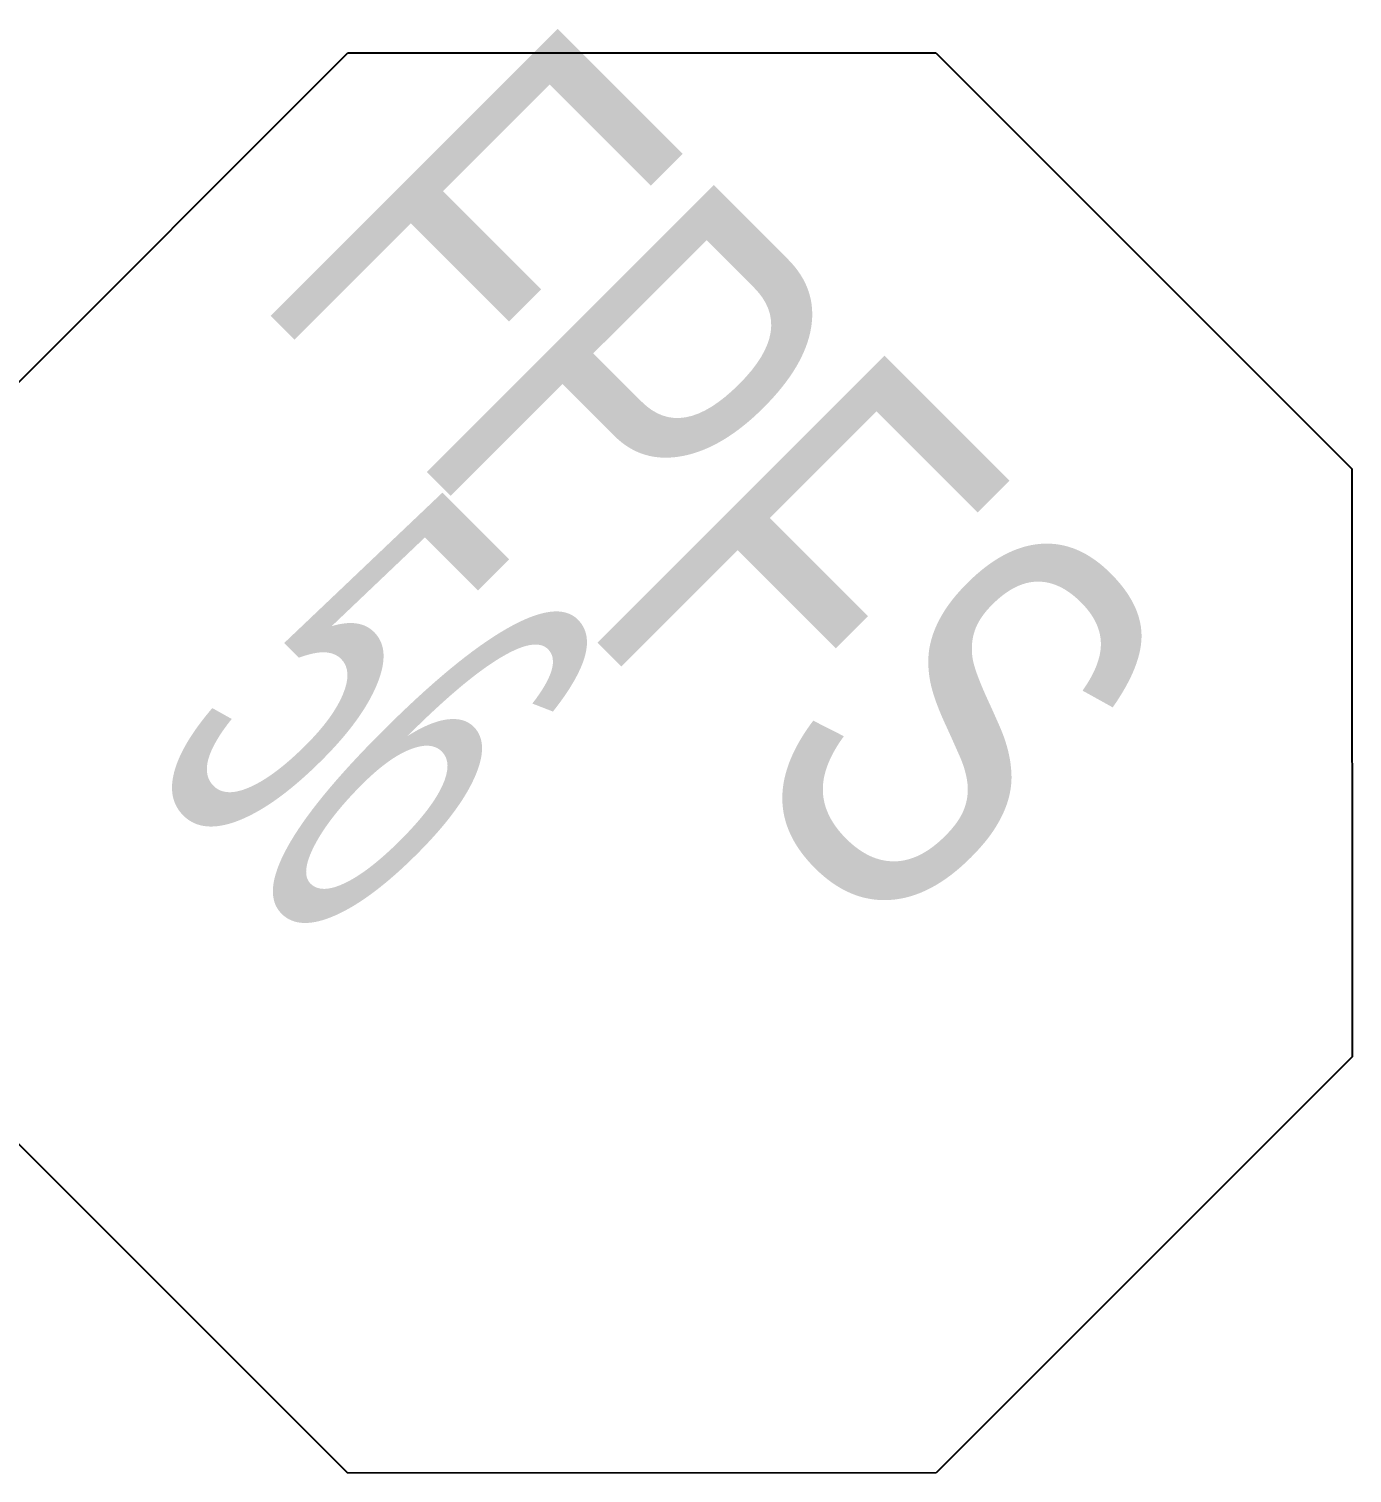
# Model space of a CAD drawing. Extents: x -170 to 1783, y -20 to 1205.
# Drawn here: x 208.66 to 221.71, y 375.29 to 389.53 of the extents above; entities that cross this region are included whole.
import ezdxf
from ezdxf.enums import TextEntityAlignment as Align

# ---------------------------------------------------------------- set-up
doc = ezdxf.new("R2010")
doc.units = 0
doc.header["$LTSCALE"] = 96
doc.header["$MEASUREMENT"] = 0
doc.layers.add('MAIN_PANEL_COMP', color=7, linetype='Continuous')
doc.layers.add('SM', color=7, linetype='Continuous')

# ---------------------------------------------------------------- blocks, each defined once
blk = doc.blocks.new('EC-FPFS-56')
at = {"layer": 'SM', "color": 60, "linetype": 'Continuous'}
for p, q in [((-5.526, 13.139), (-1.426, 17.24)), ((-1.426, 17.24), (4.373, 17.241)), ((4.373, 17.241), (8.475, 13.142)), ((-5.525, 7.339), (-5.526, 13.139)), ((8.475, 13.142), (8.476, 7.342)), ((8.476, 7.342), (4.376, 3.24)), ((4.376, 3.24), (-1.424, 3.239))]:
    blk.add_line(p, q, dxfattribs=at)
at = {"layer": 'SM', "color": 60, "linetype": 'Continuous', "width": 0.666667}
blk.add_text('FPFS', height=4, dxfattribs=at).set_placement((-4.523, 10.77))
at = {"layer": 'SM', "color": 60, "linetype": 'Continuous', "width": 0.444444}
blk.add_text('56', height=4, dxfattribs=at).set_placement((-1.998, 8.734), align=Align.MIDDLE_LEFT)

msp = doc.modelspace()

# ---------------------------------------------------------------- block references
at = {"layer": 'MAIN_PANEL_COMP', "color": 47, "linetype": 'Continuous', "rotation": 315}
msp.add_blockref('EC-FPFS-56', (206.4233, 376.0949), dxfattribs=at)

doc.saveas('drawing.dxf')
